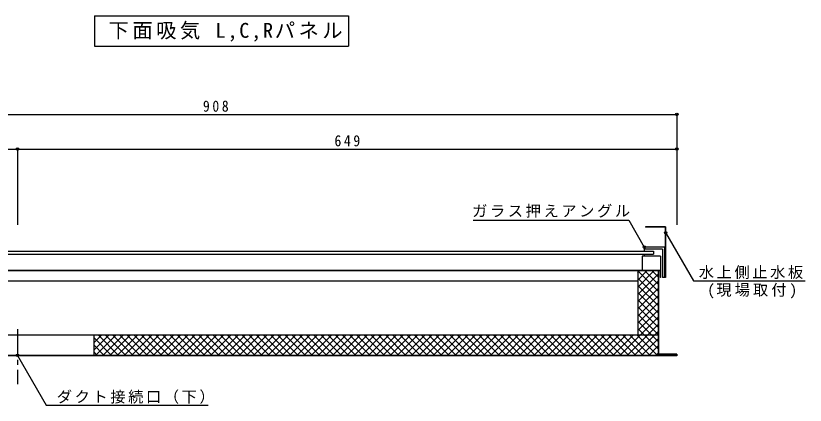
# Model space of a CAD drawing. Units: millimetres at full size, sheet at 1:5; details may follow other scales. Extents: x -2118 to 2002, y -472 to 933.
# Drawn here: x -1300 to -523, y 136 to 519 of the extents above; entities that cross this region are included whole.
import ezdxf

# ---------------------------------------------------------------- set-up
doc = ezdxf.new("R2010")
doc.units = ezdxf.units.MM
doc.header["$LTSCALE"] = 5
doc.header["$PDMODE"] = 32
doc.header["$PDSIZE"] = 2.5
doc.linetypes.add('CHAIN1', pattern=[8, 5, -1, 1, -1])
for name, color, linetype in [('0-0', 4, 'CHAIN1'), ('0-1', 5, 'Continuous'), ('0-2', 4, 'Continuous'), ('F-0', 7, 'Continuous')]:
    doc.layers.add(name, color=color, linetype=linetype)
doc.styles.add('ＭＳ ゴシック', font='')
doc.styles.get('ＭＳ ゴシック').set_extended_font_data('MS Gothic')

msp = doc.modelspace()

# ---------------------------------------------------------------- linework, layer by layer
at = {"layer": '0-0'}
msp.add_line((-1298.34, 210.496), (-1298.34, 156.39), dxfattribs=at)
at = {"layer": '0-1', "color": 4}
msp.add_line((-849.874, 317.876), (-696.705, 317.876), dxfattribs=at)
msp.add_lwpolyline([(-1298.34, 184.764), (-1270.014, 135.702), (-1110.814, 135.702)], dxfattribs=at)
at = {"layer": '0-1'}
for p in [(-660.34, 305.559), (-681.34, 291.264), (-1298.34, 184.764)]:
    msp.add_point(p, dxfattribs=at)
at = {"layer": '0-2'}
for p, q in [((-1557.34, 421.818), (-649.34, 421.818)), ((-649.34, 421.818), (-649.34, 313.305)), ((-1462.34, 387.767), (-1298.34, 387.767)), ((-1298.34, 387.767), (-1298.34, 313.305)), ((-1298.34, 387.767), (-649.34, 387.767)), ((-649.34, 387.767), (-649.34, 313.305)), ((-696.705, 317.876), (-681.34, 291.264)), ((-660.34, 305.559), (-633.009, 258.219)), ((-687.84, 251.754), (-671.83, 267.764)), ((-687.84, 258.825), (-678.901, 267.764)), ((-687.84, 265.896), (-685.972, 267.764)), ((-687.84, 244.683), (-667.84, 264.683)), ((-667.84, 247.785), (-687.82, 267.764)), ((-667.84, 254.856), (-680.749, 267.764)), ((-667.84, 261.927), (-673.677, 267.764)), ((-667.84, 240.714), (-687.84, 260.714)), ((-687.84, 237.612), (-667.84, 257.612)), ((-633.009, 258.219), (-522.963, 258.219)), ((-667.84, 233.643), (-687.84, 253.643)), ((-687.84, 230.541), (-667.84, 250.541)), ((-667.84, 226.572), (-687.84, 246.572)), ((-687.84, 223.469), (-667.84, 243.469)), ((-667.84, 219.501), (-687.84, 239.501)), ((-687.84, 216.398), (-667.84, 236.398)), ((-667.84, 212.43), (-687.84, 232.43)), ((-687.84, 209.327), (-667.84, 229.327)), ((-667.84, 205.359), (-687.84, 225.359)), ((-705.333, 184.764), (-667.84, 222.256)), ((-667.84, 198.287), (-687.84, 218.287)), ((-698.262, 184.764), (-667.84, 215.185)), ((-667.84, 191.216), (-687.84, 211.216)), ((-1223.34, 204.764), (-1373.34, 204.764)), ((-1223.34, 190.015), (-1208.592, 204.764)), ((-1223.34, 197.086), (-1215.663, 204.764)), ((-1223.34, 204.157), (-1222.734, 204.764)), ((-1205.86, 184.764), (-1223.34, 202.244)), ((-1221.521, 184.764), (-1201.521, 204.764)), ((-1198.789, 184.764), (-1218.789, 204.764)), ((-1214.449, 184.764), (-1194.449, 204.764)), ((-1191.718, 184.764), (-1211.718, 204.764)), ((-1207.378, 184.764), (-1187.378, 204.764)), ((-1184.647, 184.764), (-1204.647, 204.764)), ((-1200.307, 184.764), (-1180.307, 204.764)), ((-1177.576, 184.764), (-1197.576, 204.764)), ((-1193.236, 184.764), (-1173.236, 204.764)), ((-1170.505, 184.764), (-1190.505, 204.764)), ((-1186.165, 184.764), (-1166.165, 204.764)), ((-1163.434, 184.764), (-1183.434, 204.764)), ((-1179.094, 184.764), (-1159.094, 204.764)), ((-1156.363, 184.764), (-1176.363, 204.764)), ((-1172.023, 184.764), (-1152.023, 204.764)), ((-1149.292, 184.764), (-1169.292, 204.764)), ((-1164.952, 184.764), (-1144.952, 204.764)), ((-1142.221, 184.764), (-1162.221, 204.764)), ((-1157.881, 184.764), (-1137.881, 204.764)), ((-1135.15, 184.764), (-1155.15, 204.764)), ((-1150.81, 184.764), (-1130.81, 204.764)), ((-1128.079, 184.764), (-1148.079, 204.764)), ((-1143.739, 184.764), (-1123.739, 204.764)), ((-1121.008, 184.764), (-1141.008, 204.764)), ((-1136.668, 184.764), (-1116.668, 204.764)), ((-1113.936, 184.764), (-1133.936, 204.764)), ((-1129.597, 184.764), (-1109.597, 204.764)), ((-1106.865, 184.764), (-1126.865, 204.764)), ((-1122.526, 184.764), (-1102.526, 204.764)), ((-1099.794, 184.764), (-1119.794, 204.764)), ((-1115.455, 184.764), (-1095.455, 204.764)), ((-1092.723, 184.764), (-1112.723, 204.764)), ((-1108.383, 184.764), (-1088.383, 204.764)), ((-1085.652, 184.764), (-1105.652, 204.764)), ((-1101.312, 184.764), (-1081.312, 204.764)), ((-1078.581, 184.764), (-1098.581, 204.764)), ((-1094.241, 184.764), (-1074.241, 204.764)), ((-1071.51, 184.764), (-1091.51, 204.764)), ((-1087.17, 184.764), (-1067.17, 204.764)), ((-1064.439, 184.764), (-1084.439, 204.764)), ((-1080.099, 184.764), (-1060.099, 204.764)), ((-1057.368, 184.764), (-1077.368, 204.764)), ((-1073.028, 184.764), (-1053.028, 204.764)), ((-1050.297, 184.764), (-1070.297, 204.764)), ((-1065.957, 184.764), (-1045.957, 204.764)), ((-1043.226, 184.764), (-1063.226, 204.764)), ((-1058.886, 184.764), (-1038.886, 204.764)), ((-1036.155, 184.764), (-1056.155, 204.764)), ((-1051.815, 184.764), (-1031.815, 204.764)), ((-1029.084, 184.764), (-1049.084, 204.764)), ((-1044.744, 184.764), (-1024.744, 204.764)), ((-1022.013, 184.764), (-1042.013, 204.764)), ((-1037.673, 184.764), (-1017.673, 204.764)), ((-1014.942, 184.764), (-1034.942, 204.764)), ((-1030.602, 184.764), (-1010.602, 204.764)), ((-1007.87, 184.764), (-1027.87, 204.764)), ((-1023.531, 184.764), (-1003.531, 204.764)), ((-1000.799, 184.764), (-1020.799, 204.764)), ((-1016.46, 184.764), (-996.46, 204.764)), ((-993.728, 184.764), (-1013.728, 204.764)), ((-1009.389, 184.764), (-989.389, 204.764)), ((-986.657, 184.764), (-1006.657, 204.764)), ((-1002.317, 184.764), (-982.317, 204.764)), ((-979.586, 184.764), (-999.586, 204.764)), ((-995.246, 184.764), (-975.246, 204.764)), ((-972.515, 184.764), (-992.515, 204.764)), ((-988.175, 184.764), (-968.175, 204.764)), ((-965.444, 184.764), (-985.444, 204.764)), ((-981.104, 184.764), (-961.104, 204.764)), ((-958.373, 184.764), (-978.373, 204.764)), ((-974.033, 184.764), (-954.033, 204.764)), ((-951.302, 184.764), (-971.302, 204.764)), ((-966.962, 184.764), (-946.962, 204.764)), ((-944.231, 184.764), (-964.231, 204.764)), ((-959.891, 184.764), (-939.891, 204.764)), ((-937.16, 184.764), (-957.16, 204.764)), ((-952.82, 184.764), (-932.82, 204.764)), ((-930.089, 184.764), (-950.089, 204.764)), ((-945.749, 184.764), (-925.749, 204.764)), ((-923.018, 184.764), (-943.018, 204.764)), ((-938.678, 184.764), (-918.678, 204.764)), ((-915.947, 184.764), (-935.947, 204.764)), ((-931.607, 184.764), (-911.607, 204.764)), ((-908.876, 184.764), (-928.876, 204.764)), ((-924.536, 184.764), (-904.536, 204.764)), ((-901.804, 184.764), (-921.804, 204.764)), ((-917.465, 184.764), (-897.465, 204.764)), ((-894.733, 184.764), (-914.733, 204.764)), ((-910.394, 184.764), (-890.394, 204.764)), ((-887.662, 184.764), (-907.662, 204.764)), ((-903.323, 184.764), (-883.323, 204.764)), ((-880.591, 184.764), (-900.591, 204.764)), ((-896.251, 184.764), (-876.251, 204.764)), ((-873.52, 184.764), (-893.52, 204.764)), ((-889.18, 184.764), (-869.18, 204.764)), ((-866.449, 184.764), (-886.449, 204.764)), ((-882.109, 184.764), (-862.109, 204.764)), ((-859.378, 184.764), (-879.378, 204.764)), ((-875.038, 184.764), (-855.038, 204.764)), ((-852.307, 184.764), (-872.307, 204.764)), ((-867.967, 184.764), (-847.967, 204.764)), ((-845.236, 184.764), (-865.236, 204.764)), ((-860.896, 184.764), (-840.896, 204.764)), ((-838.165, 184.764), (-858.165, 204.764)), ((-853.825, 184.764), (-833.825, 204.764)), ((-831.094, 184.764), (-851.094, 204.764)), ((-846.754, 184.764), (-826.754, 204.764)), ((-824.023, 184.764), (-844.023, 204.764)), ((-839.683, 184.764), (-819.683, 204.764)), ((-816.952, 184.764), (-836.952, 204.764)), ((-832.612, 184.764), (-812.612, 204.764)), ((-809.881, 184.764), (-829.881, 204.764)), ((-825.541, 184.764), (-805.541, 204.764)), ((-802.809, 184.764), (-822.809, 204.764)), ((-818.47, 184.764), (-798.47, 204.764)), ((-795.738, 184.764), (-815.738, 204.764)), ((-811.399, 184.764), (-791.399, 204.764)), ((-788.667, 184.764), (-808.667, 204.764)), ((-804.328, 184.764), (-784.328, 204.764)), ((-781.596, 184.764), (-801.596, 204.764)), ((-797.256, 184.764), (-777.256, 204.764)), ((-774.525, 184.764), (-794.525, 204.764)), ((-790.185, 184.764), (-770.185, 204.764)), ((-767.454, 184.764), (-787.454, 204.764)), ((-783.114, 184.764), (-763.114, 204.764)), ((-760.383, 184.764), (-780.383, 204.764)), ((-776.043, 184.764), (-756.043, 204.764)), ((-753.312, 184.764), (-773.312, 204.764)), ((-768.972, 184.764), (-748.972, 204.764)), ((-746.241, 184.764), (-766.241, 204.764)), ((-761.901, 184.764), (-741.901, 204.764)), ((-739.17, 184.764), (-759.17, 204.764)), ((-754.83, 184.764), (-734.83, 204.764)), ((-732.099, 184.764), (-752.099, 204.764)), ((-747.759, 184.764), (-727.759, 204.764)), ((-725.028, 184.764), (-745.028, 204.764)), ((-740.688, 184.764), (-720.688, 204.764)), ((-717.957, 184.764), (-737.957, 204.764)), ((-733.617, 184.764), (-713.617, 204.764)), ((-710.886, 184.764), (-730.886, 204.764)), ((-726.546, 184.764), (-706.546, 204.764)), ((-703.815, 184.764), (-723.815, 204.764)), ((-719.475, 184.764), (-699.475, 204.764)), ((-696.743, 184.764), (-716.743, 204.764)), ((-712.404, 184.764), (-692.404, 204.764)), ((-689.672, 184.764), (-709.672, 204.764)), ((-682.601, 184.764), (-702.601, 204.764)), ((-675.53, 184.764), (-695.53, 204.764)), ((-691.19, 184.764), (-667.84, 208.114)), ((-668.459, 184.764), (-688.459, 204.764)), ((-1212.931, 184.764), (-1223.34, 195.173)), ((-684.119, 184.764), (-667.84, 201.043)), ((-1220.002, 184.764), (-1223.34, 188.102)), ((-677.048, 184.764), (-667.84, 193.972)), ((-669.977, 184.764), (-667.84, 186.901)), ((-1223.34, 184.764), (-1373.34, 184.764)), ((-1223.34, 184.264), (-1373.34, 184.264))]:
    msp.add_line(p, q, dxfattribs=at)
at = {"layer": '0-2', "color": 7}
for p, q in [((-660.34, 311.264), (-660.34, 261.264)), ((-660.84, 310.764), (-680.34, 310.764)), ((-660.84, 310.764), (-660.84, 261.264)), ((-661.34, 291.264), (-681.34, 291.264)), ((-681.34, 291.264), (-681.34, 287.364)), ((-660.84, 291.264), (-681.34, 291.264)), ((-663.34, 289.264), (-681.34, 289.264)), ((-663.34, 289.264), (-663.34, 261.264)), ((-1534.34, 287.364), (-672.34, 287.364)), ((-683.34, 282.264), (-683.34, 268.264)), ((-665.34, 282.264), (-683.34, 282.264)), ((-681.34, 284.164), (-681.34, 282.264)), ((-672.34, 287.364), (-672.34, 284.164)), ((-665.34, 282.264), (-665.34, 261.264)), ((-665.34, 268.264), (-1541.34, 268.264)), ((-667.84, 267.764), (-1538.84, 267.764)), ((-687.84, 267.764), (-687.84, 204.764)), ((-667.84, 267.764), (-667.84, 184.764)), ((-665.84, 267.764), (-665.84, 261.264)), ((-687.84, 257.764), (-1518.84, 257.764)), ((-665.34, 261.264), (-665.84, 261.264)), ((-660.34, 261.264), (-663.34, 261.264)), ((-1223.34, 204.764), (-1223.34, 184.264)), ((-898.34, 204.764), (-1223.34, 204.764)), ((-667.84, 204.764), (-898.34, 204.764)), ((-898.34, 184.764), (-1223.34, 184.764)), ((-898.34, 184.264), (-1223.34, 184.264)), ((-649.34, 184.764), (-898.34, 184.764)), ((-649.34, 184.264), (-898.34, 184.264)), ((-649.34, 185.264), (-667.84, 185.264)), ((-649.34, 185.764), (-667.34, 185.764)), ((-649.34, 185.764), (-649.34, 184.264))]:
    msp.add_line(p, q, dxfattribs=at)
for points in [[(-660.34, 311.264), (-680.34, 311.264), (-680.34, 310.764)], [(-661.34, 291.264), (-661.34, 261.264), (-663.34, 261.264)], [(-1534.34, 287.364), (-1534.34, 284.164), (-672.34, 284.164)], [(-665.84, 267.764), (-667.34, 267.764), (-667.34, 185.764)]]:
    msp.add_lwpolyline(points, dxfattribs=at)
at = {"layer": '0-2', "color": 5}
for p in [(-649.34, 421.818), (-1298.34, 387.767), (-649.34, 387.767)]:
    msp.add_point(p, dxfattribs=at)
at = {"layer": 'F-0'}
for p, q in [((-1222.44, 518.843), (-1222.44, 488.843)), ((-1222.44, 488.843), (-972.44, 488.843))]:
    msp.add_line(p, q, dxfattribs=at)
msp.add_lwpolyline([(-1222.44, 518.843), (-972.44, 518.843), (-972.44, 488.843)], dxfattribs=at)

# ---------------------------------------------------------------- texts
at = {"layer": '0-1', "color": 7, "char_height": 11, "attachment_point": 7, "style": 'ＭＳ ゴシック'}
for s, insert in [('\\T1.17;ガラス押えアングル', (-850.798, 320.15)), ('\\T1.2;(現場取付)', (-619.383, 240.707)), ('\\T1.17;ダクト接続口（下）', (-1259.681, 137.058))]:
    msp.add_mtext(s, dxfattribs=dict(at, insert=insert))
at = {"layer": '0-2', "color": 7, "char_height": 11, "attachment_point": 7, "style": 'ＭＳ ゴシック'}
for s, insert in [('\\T1.38;\\W0.9;908', (-1115.84, 424.318)), ('\\T1.38;\\W0.9;649', (-986.34, 390.267)), ('\\T1.17;水上側止水板', (-627.716, 259.845))]:
    msp.add_mtext(s, dxfattribs=dict(at, insert=insert))
at = {"layer": 'F-0', "insert": (-1208.719, 493.372), "char_height": 14.66, "attachment_point": 7, "style": 'ＭＳ ゴシック'}
msp.add_mtext('\\T1.17;下面吸気\\~L,C,Rパネル', dxfattribs=at)

doc.saveas('drawing.dxf')
